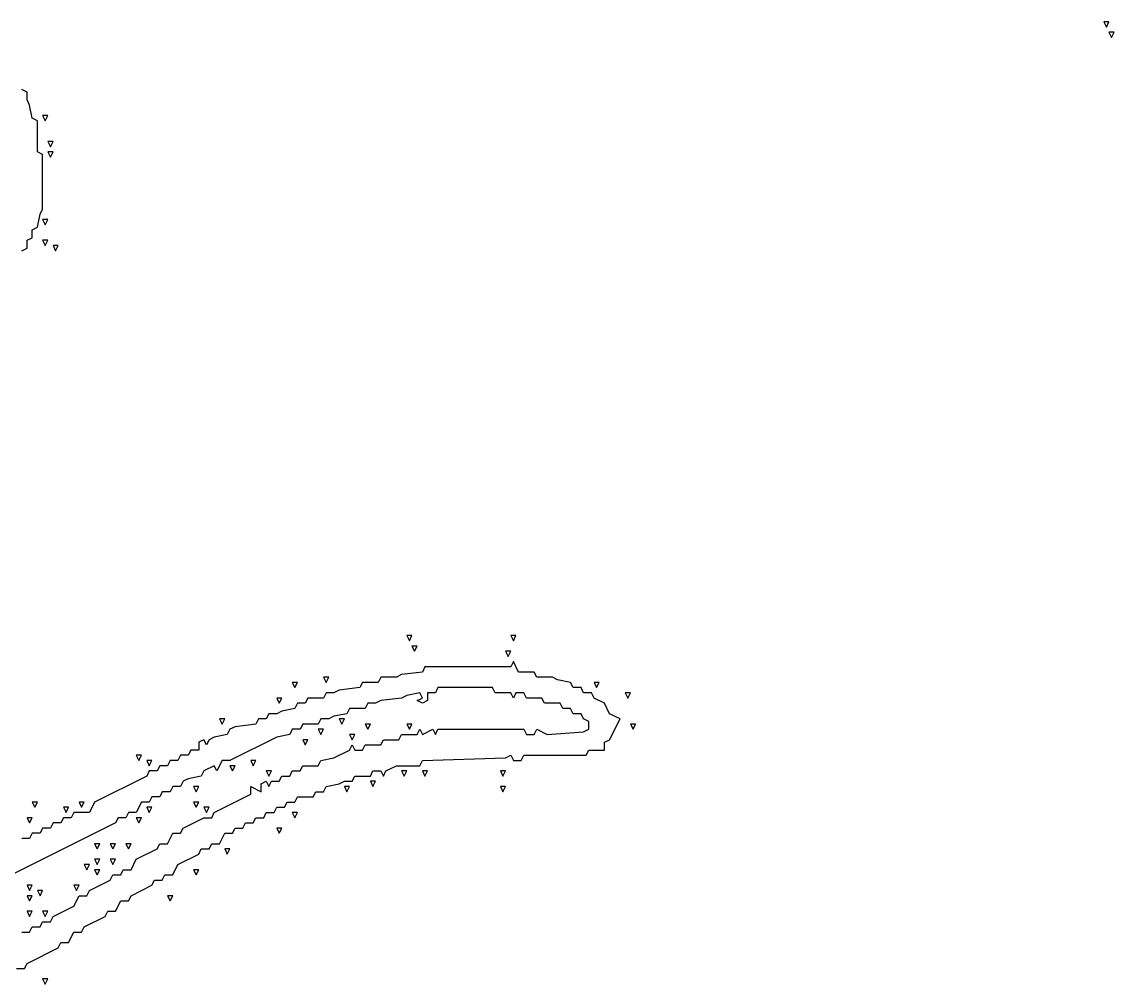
# Model space of a CAD drawing. Extents: x 11 to 152, y 0 to 170.
# Drawn here: x 104.99 to 143.5, y 28.43 to 62.35 of the extents above; entities that cross this region are included whole.
import ezdxf

# ---------------------------------------------------------------- set-up
doc = ezdxf.new("R2010")
doc.units = 0
doc.layers.add('Layer0', color=7, linetype='Continuous')

msp = doc.modelspace()

# ---------------------------------------------------------------- linework, layer by layer
at = {"layer": 'Layer0', "color": 5, "linetype": 'CONTINUOUS'}
for p, q in [((143.1338, 62.35167, 0.1), (143.2255, 62.16828, 0.1)), ((143.3172, 62.35167, 0.1), (143.1338, 62.35167, 0.1)), ((143.2255, 62.16828, 0.1), (143.3172, 62.35167, 0.1)), ((143.3172, 61.9849, 0.1), (143.4088, 61.80151, 0.1)), ((143.5005, 61.9849, 0.1), (143.3172, 61.9849, 0.1)), ((143.4088, 61.80151, 0.1), (143.5005, 61.9849, 0.1)), ((105.1726, 59.87594, 0.1), (104.9892, 59.96764, 0.1)), ((105.1726, 59.60086, 0.1), (105.1726, 59.87594, 0.1)), ((105.2643, 59.41748, 0.1), (105.1726, 59.60086, 0.1)), ((105.356, 58.95901, 0.1), (105.2643, 59.41748, 0.1)), ((105.5394, 58.86731, 0.1), (105.356, 58.95901, 0.1)), ((105.7228, 59.0507, 0.1), (105.8145, 58.86731, 0.1)), ((105.9061, 59.0507, 0.1), (105.7228, 59.0507, 0.1)), ((105.8145, 58.86731, 0.1), (105.9061, 59.0507, 0.1)), ((105.5394, 57.76699, 0.1), (105.5394, 58.86731, 0.1)), ((105.7228, 57.6753, 0.1), (105.5394, 57.76699, 0.1)), ((105.9061, 58.13376, 0.1), (105.9978, 57.95038, 0.1)), ((106.0895, 58.13376, 0.1), (105.9061, 58.13376, 0.1)), ((105.9061, 57.76699, 0.1), (105.9978, 57.5836, 0.1)), ((106.0895, 57.76699, 0.1), (105.9061, 57.76699, 0.1)), ((105.9978, 57.95038, 0.1), (106.0895, 58.13376, 0.1)), ((105.9978, 57.5836, 0.1), (106.0895, 57.76699, 0.1)), ((105.7228, 55.74973, 0.1), (105.7228, 57.6753, 0.1)), ((105.5394, 55.10787, 0.1), (105.6311, 55.56634, 0.1)), ((105.6311, 55.56634, 0.1), (105.7228, 55.74973, 0.1)), ((105.356, 55.01618, 0.1), (105.5394, 55.10787, 0.1)), ((105.7228, 55.38296, 0.1), (105.8145, 55.19957, 0.1)), ((105.9061, 55.38296, 0.1), (105.7228, 55.38296, 0.1)), ((105.8145, 55.19957, 0.1), (105.9061, 55.38296, 0.1)), ((105.1726, 54.64941, 0.1), (105.356, 54.7411, 0.1)), ((105.356, 54.7411, 0.1), (105.356, 55.01618, 0.1)), ((104.9892, 54.28263, 0.1), (105.1726, 54.37433, 0.1)), ((105.1726, 54.37433, 0.1), (105.1726, 54.64941, 0.1)), ((105.7228, 54.64941, 0.1), (105.8145, 54.46602, 0.1)), ((105.9061, 54.64941, 0.1), (105.7228, 54.64941, 0.1)), ((105.8145, 54.46602, 0.1), (105.9061, 54.64941, 0.1)), ((106.0895, 54.46602, 0.1), (106.1812, 54.28263, 0.1)), ((106.2729, 54.46602, 0.1), (106.0895, 54.46602, 0.1)), ((106.1812, 54.28263, 0.1), (106.2729, 54.46602, 0.1)), ((118.5599, 40.71197, 0.1), (118.6516, 40.52859, 0.1)), ((118.7433, 40.71197, 0.1), (118.5599, 40.71197, 0.1)), ((118.6516, 40.52859, 0.1), (118.7433, 40.71197, 0.1)), ((122.2276, 40.71197, 0.1), (122.3193, 40.52859, 0.1)), ((122.411, 40.71197, 0.1), (122.2276, 40.71197, 0.1)), ((122.3193, 40.52859, 0.1), (122.411, 40.71197, 0.1)), ((118.7433, 40.3452, 0.1), (118.835, 40.16181, 0.1)), ((118.9266, 40.3452, 0.1), (118.7433, 40.3452, 0.1)), ((118.835, 40.16181, 0.1), (118.9266, 40.3452, 0.1)), ((122.0442, 40.16181, 0.1), (122.1359, 39.97843, 0.1)), ((122.2276, 40.16181, 0.1), (122.0442, 40.16181, 0.1)), ((122.1359, 39.97843, 0.1), (122.2276, 40.16181, 0.1)), ((122.3193, 39.79504, 0.1), (122.2276, 39.61165, 0.1)), ((122.5027, 39.42826, 0.1), (122.3193, 39.79504, 0.1)), ((118.3765, 39.33657, 0.1), (118.1931, 39.24488, 0.1)), ((119.11, 39.42826, 0.1), (118.3765, 39.33657, 0.1)), ((119.2017, 39.61165, 0.1), (119.11, 39.42826, 0.1)), ((122.2276, 39.61165, 0.1), (119.2017, 39.61165, 0.1)), ((123.0529, 39.42826, 0.1), (122.5027, 39.42826, 0.1)), ((123.1446, 39.24488, 0.1), (123.0529, 39.42826, 0.1)), ((114.5254, 39.06149, 0.1), (114.617, 38.8781, 0.1)), ((114.7087, 39.06149, 0.1), (114.5254, 39.06149, 0.1)), ((114.617, 38.8781, 0.1), (114.7087, 39.06149, 0.1)), ((115.6257, 39.24488, 0.1), (115.7174, 39.06149, 0.1)), ((115.8091, 39.24488, 0.1), (115.6257, 39.24488, 0.1)), ((115.7174, 39.06149, 0.1), (115.8091, 39.24488, 0.1)), ((117.0011, 39.06149, 0.1), (116.9094, 38.8781, 0.1)), ((117.5512, 39.06149, 0.1), (117.0011, 39.06149, 0.1)), ((117.6429, 39.24488, 0.1), (117.5512, 39.06149, 0.1)), ((118.1931, 39.24488, 0.1), (117.6429, 39.24488, 0.1)), ((123.6947, 39.24488, 0.1), (123.1446, 39.24488, 0.1)), ((123.8781, 39.15318, 0.1), (123.6947, 39.24488, 0.1)), ((124.3366, 39.06149, 0.1), (123.8781, 39.15318, 0.1)), ((124.4283, 38.8781, 0.1), (124.3366, 39.06149, 0.1)), ((125.1618, 39.06149, 0.1), (125.2535, 38.8781, 0.1)), ((125.3452, 39.06149, 0.1), (125.1618, 39.06149, 0.1)), ((125.2535, 38.8781, 0.1), (125.3452, 39.06149, 0.1)), ((113.9752, 38.51133, 0.1), (114.0669, 38.32794, 0.1)), ((114.1586, 38.51133, 0.1), (113.9752, 38.51133, 0.1)), ((114.0669, 38.32794, 0.1), (114.1586, 38.51133, 0.1)), ((115.0755, 38.51133, 0.1), (114.9838, 38.32794, 0.1)), ((115.6257, 38.51133, 0.1), (115.0755, 38.51133, 0.1)), ((115.7174, 38.69471, 0.1), (115.6257, 38.51133, 0.1)), ((115.9924, 38.69471, 0.1), (115.7174, 38.69471, 0.1)), ((116.1758, 38.78641, 0.1), (115.9924, 38.69471, 0.1)), ((116.9094, 38.8781, 0.1), (116.1758, 38.78641, 0.1)), ((118.3765, 38.51133, 0.1), (117.6429, 38.41963, 0.1)), ((118.5599, 38.60302, 0.1), (118.3765, 38.51133, 0.1)), ((119.0183, 38.69471, 0.1), (118.5599, 38.60302, 0.1)), ((118.9266, 38.41963, 0.1), (119.11, 38.51133, 0.1)), ((119.11, 38.51133, 0.1), (119.0183, 38.69471, 0.1)), ((119.5685, 38.69471, 0.1), (119.2934, 38.69471, 0.1)), ((119.2934, 38.69471, 0.1), (119.2934, 38.41963, 0.1)), ((119.6602, 38.8781, 0.1), (119.5685, 38.69471, 0.1)), ((121.5858, 38.8781, 0.1), (119.6602, 38.8781, 0.1)), ((121.6775, 38.69471, 0.1), (121.5858, 38.8781, 0.1)), ((122.2276, 38.69471, 0.1), (121.6775, 38.69471, 0.1)), ((122.3193, 38.51133, 0.1), (122.2276, 38.69471, 0.1)), ((122.411, 38.69471, 0.1), (122.3193, 38.51133, 0.1)), ((122.6861, 38.69471, 0.1), (122.411, 38.69471, 0.1)), ((122.7778, 38.51133, 0.1), (122.6861, 38.69471, 0.1)), ((123.3279, 38.51133, 0.1), (122.7778, 38.51133, 0.1)), ((123.4196, 38.32794, 0.1), (123.3279, 38.51133, 0.1)), ((124.7033, 38.8781, 0.1), (124.4283, 38.8781, 0.1)), ((124.795, 38.69471, 0.1), (124.7033, 38.8781, 0.1)), ((125.0701, 38.69471, 0.1), (124.795, 38.69471, 0.1)), ((125.1618, 38.51133, 0.1), (125.0701, 38.69471, 0.1)), ((125.5286, 38.32794, 0.1), (125.1618, 38.51133, 0.1)), ((126.2621, 38.69471, 0.1), (126.3538, 38.51133, 0.1)), ((126.4455, 38.69471, 0.1), (126.2621, 38.69471, 0.1)), ((126.3538, 38.51133, 0.1), (126.4455, 38.69471, 0.1)), ((114.617, 38.14455, 0.1), (114.1586, 38.05286, 0.1)), ((114.7087, 38.32794, 0.1), (114.617, 38.14455, 0.1)), ((114.9838, 38.32794, 0.1), (114.7087, 38.32794, 0.1)), ((116.5426, 38.14455, 0.1), (116.4509, 37.96117, 0.1)), ((117.0928, 38.14455, 0.1), (116.5426, 38.14455, 0.1)), ((117.1845, 38.32794, 0.1), (117.0928, 38.14455, 0.1)), ((117.4595, 38.32794, 0.1), (117.1845, 38.32794, 0.1)), ((117.6429, 38.41963, 0.1), (117.4595, 38.32794, 0.1)), ((119.11, 38.32794, 0.1), (118.9266, 38.41963, 0.1)), ((119.2934, 38.41963, 0.1), (119.11, 38.32794, 0.1)), ((123.9698, 38.32794, 0.1), (123.4196, 38.32794, 0.1)), ((124.0615, 38.14455, 0.1), (123.9698, 38.32794, 0.1)), ((124.3366, 38.14455, 0.1), (124.0615, 38.14455, 0.1)), ((124.4283, 37.96117, 0.1), (124.3366, 38.14455, 0.1)), ((125.712, 37.96117, 0.1), (125.5286, 38.32794, 0.1)), ((111.9579, 37.77778, 0.1), (112.0496, 37.59439, 0.1)), ((112.1413, 37.77778, 0.1), (111.9579, 37.77778, 0.1)), ((112.0496, 37.59439, 0.1), (112.1413, 37.77778, 0.1)), ((113.3333, 37.77778, 0.1), (113.2416, 37.59439, 0.1)), ((113.6084, 37.77778, 0.1), (113.3333, 37.77778, 0.1)), ((113.7001, 37.96117, 0.1), (113.6084, 37.77778, 0.1)), ((113.9752, 37.96117, 0.1), (113.7001, 37.96117, 0.1)), ((114.1586, 38.05286, 0.1), (113.9752, 37.96117, 0.1)), ((115.534, 37.77778, 0.1), (115.4423, 37.59439, 0.1)), ((115.8091, 37.77778, 0.1), (115.534, 37.77778, 0.1)), ((115.9924, 37.86947, 0.1), (115.8091, 37.77778, 0.1)), ((116.4509, 37.96117, 0.1), (115.9924, 37.86947, 0.1)), ((116.1758, 37.77778, 0.1), (116.2675, 37.59439, 0.1)), ((116.3592, 37.77778, 0.1), (116.1758, 37.77778, 0.1)), ((116.2675, 37.59439, 0.1), (116.3592, 37.77778, 0.1)), ((124.7033, 37.96117, 0.1), (124.4283, 37.96117, 0.1)), ((124.795, 37.77778, 0.1), (124.7033, 37.96117, 0.1)), ((124.9784, 37.68608, 0.1), (124.795, 37.77778, 0.1)), ((126.0787, 37.77778, 0.1), (125.712, 37.96117, 0.1)), ((125.712, 37.04423, 0.1), (126.0787, 37.77778, 0.1)), ((112.3247, 37.411, 0.1), (112.233, 37.22762, 0.1)), ((112.5081, 37.5027, 0.1), (112.3247, 37.411, 0.1)), ((113.2416, 37.59439, 0.1), (112.5081, 37.5027, 0.1)), ((114.5254, 37.411, 0.1), (114.4337, 37.22762, 0.1)), ((114.8004, 37.411, 0.1), (114.5254, 37.411, 0.1)), ((114.8921, 37.59439, 0.1), (114.8004, 37.411, 0.1)), ((115.4423, 37.59439, 0.1), (114.8921, 37.59439, 0.1)), ((115.4423, 37.411, 0.1), (115.534, 37.22762, 0.1)), ((115.6257, 37.411, 0.1), (115.4423, 37.411, 0.1)), ((115.534, 37.22762, 0.1), (115.6257, 37.411, 0.1)), ((117.0928, 37.59439, 0.1), (117.1845, 37.411, 0.1)), ((117.2762, 37.59439, 0.1), (117.0928, 37.59439, 0.1)), ((117.1845, 37.411, 0.1), (117.2762, 37.59439, 0.1)), ((118.5599, 37.59439, 0.1), (118.6516, 37.411, 0.1)), ((118.7433, 37.59439, 0.1), (118.5599, 37.59439, 0.1)), ((118.6516, 37.411, 0.1), (118.7433, 37.59439, 0.1)), ((118.9266, 37.22762, 0.1), (119.0183, 37.411, 0.1)), ((119.0183, 37.411, 0.1), (119.11, 37.22762, 0.1)), ((119.11, 37.22762, 0.1), (119.4768, 37.411, 0.1)), ((119.4768, 37.411, 0.1), (119.5685, 37.22762, 0.1)), ((119.5685, 37.22762, 0.1), (119.6602, 37.411, 0.1)), ((119.6602, 37.411, 0.1), (122.6861, 37.411, 0.1)), ((122.6861, 37.411, 0.1), (122.7778, 37.22762, 0.1)), ((123.0529, 37.22762, 0.1), (123.1446, 37.411, 0.1)), ((123.1446, 37.411, 0.1), (123.5113, 37.22762, 0.1)), ((124.795, 37.31931, 0.1), (124.9784, 37.411, 0.1)), ((124.9784, 37.411, 0.1), (124.9784, 37.68608, 0.1)), ((126.4455, 37.59439, 0.1), (126.5372, 37.411, 0.1)), ((126.6289, 37.59439, 0.1), (126.4455, 37.59439, 0.1)), ((126.5372, 37.411, 0.1), (126.6289, 37.59439, 0.1)), ((111.4078, 37.04423, 0.1), (111.2244, 36.95254, 0.1)), ((111.4995, 36.86084, 0.1), (111.4078, 37.04423, 0.1)), ((111.5912, 37.04423, 0.1), (111.4995, 36.86084, 0.1)), ((111.7745, 37.13592, 0.1), (111.5912, 37.04423, 0.1)), ((112.233, 37.22762, 0.1), (111.7745, 37.13592, 0.1)), ((113.9752, 37.13592, 0.1), (112.3247, 36.31068, 0.1)), ((114.4337, 37.22762, 0.1), (113.9752, 37.13592, 0.1)), ((114.8921, 37.04423, 0.1), (114.9838, 36.86084, 0.1)), ((115.0755, 37.04423, 0.1), (114.8921, 37.04423, 0.1)), ((114.9838, 36.86084, 0.1), (115.0755, 37.04423, 0.1)), ((116.5426, 37.22762, 0.1), (116.6343, 37.04423, 0.1)), ((116.726, 37.22762, 0.1), (116.5426, 37.22762, 0.1)), ((116.6343, 37.04423, 0.1), (116.726, 37.22762, 0.1)), ((117.6429, 36.86084, 0.1), (117.7346, 37.04423, 0.1)), ((117.7346, 37.04423, 0.1), (118.2848, 37.04423, 0.1)), ((118.2848, 37.04423, 0.1), (118.3765, 37.22762, 0.1)), ((118.3765, 37.22762, 0.1), (118.9266, 37.22762, 0.1)), ((122.7778, 37.22762, 0.1), (123.0529, 37.22762, 0.1)), ((123.5113, 37.22762, 0.1), (124.795, 37.31931, 0.1)), ((125.5286, 36.95254, 0.1), (125.712, 37.04423, 0.1)), ((110.9493, 36.67745, 0.1), (110.8576, 36.49407, 0.1)), ((111.2244, 36.67745, 0.1), (110.9493, 36.67745, 0.1)), ((111.2244, 36.95254, 0.1), (111.2244, 36.67745, 0.1)), ((115.9924, 36.40237, 0.1), (116.5426, 36.67745, 0.1)), ((116.5426, 36.67745, 0.1), (116.6343, 36.86084, 0.1)), ((116.6343, 36.86084, 0.1), (116.726, 36.67745, 0.1)), ((116.726, 36.67745, 0.1), (117.0011, 36.67745, 0.1)), ((117.0011, 36.67745, 0.1), (117.0928, 36.86084, 0.1)), ((117.0928, 36.86084, 0.1), (117.6429, 36.86084, 0.1)), ((124.8867, 36.49407, 0.1), (124.9784, 36.67745, 0.1)), ((124.9784, 36.67745, 0.1), (125.5286, 36.67745, 0.1)), ((125.5286, 36.67745, 0.1), (125.5286, 36.95254, 0.1)), ((109.0237, 36.49407, 0.1), (109.1154, 36.31068, 0.1)), ((109.2071, 36.49407, 0.1), (109.0237, 36.49407, 0.1)), ((109.1154, 36.31068, 0.1), (109.2071, 36.49407, 0.1)), ((109.3905, 36.31068, 0.1), (109.4822, 36.12729, 0.1)), ((109.5739, 36.31068, 0.1), (109.3905, 36.31068, 0.1)), ((109.4822, 36.12729, 0.1), (109.5739, 36.31068, 0.1)), ((110.2157, 36.31068, 0.1), (110.1241, 36.12729, 0.1)), ((110.4908, 36.31068, 0.1), (110.2157, 36.31068, 0.1)), ((110.5825, 36.49407, 0.1), (110.4908, 36.31068, 0.1)), ((110.8576, 36.49407, 0.1), (110.5825, 36.49407, 0.1)), ((112.0496, 36.31068, 0.1), (111.8662, 35.94391, 0.1)), ((112.3247, 36.31068, 0.1), (112.0496, 36.31068, 0.1)), ((113.0583, 36.31068, 0.1), (113.1499, 36.12729, 0.1)), ((113.2416, 36.31068, 0.1), (113.0583, 36.31068, 0.1)), ((113.1499, 36.12729, 0.1), (113.2416, 36.31068, 0.1)), ((115.4423, 36.12729, 0.1), (115.534, 36.31068, 0.1)), ((115.534, 36.31068, 0.1), (115.9924, 36.40237, 0.1)), ((119.0183, 36.12729, 0.1), (119.11, 36.31068, 0.1)), ((119.11, 36.31068, 0.1), (122.0442, 36.40237, 0.1)), ((122.0442, 36.40237, 0.1), (122.2276, 36.49407, 0.1)), ((122.2276, 36.49407, 0.1), (122.3193, 36.31068, 0.1)), ((122.3193, 36.31068, 0.1), (122.5944, 36.31068, 0.1)), ((122.5944, 36.31068, 0.1), (122.6861, 36.49407, 0.1)), ((122.6861, 36.49407, 0.1), (124.8867, 36.49407, 0.1)), ((109.4822, 35.94391, 0.1), (109.3905, 35.76052, 0.1)), ((109.7573, 35.94391, 0.1), (109.4822, 35.94391, 0.1)), ((109.849, 36.12729, 0.1), (109.7573, 35.94391, 0.1)), ((110.1241, 36.12729, 0.1), (109.849, 36.12729, 0.1)), ((111.4078, 35.94391, 0.1), (111.3161, 35.76052, 0.1)), ((111.7745, 36.12729, 0.1), (111.4078, 35.94391, 0.1)), ((111.8662, 35.94391, 0.1), (111.7745, 36.12729, 0.1)), ((112.3247, 36.12729, 0.1), (112.4164, 35.94391, 0.1)), ((112.5081, 36.12729, 0.1), (112.3247, 36.12729, 0.1)), ((112.4164, 35.94391, 0.1), (112.5081, 36.12729, 0.1)), ((113.6084, 35.94391, 0.1), (113.7001, 35.76052, 0.1)), ((113.7918, 35.94391, 0.1), (113.6084, 35.94391, 0.1)), ((113.7001, 35.76052, 0.1), (113.7918, 35.94391, 0.1)), ((114.4337, 35.76052, 0.1), (114.5254, 35.94391, 0.1)), ((114.5254, 35.94391, 0.1), (114.8004, 35.94391, 0.1)), ((114.8004, 35.94391, 0.1), (114.8921, 36.12729, 0.1)), ((114.8921, 36.12729, 0.1), (115.4423, 36.12729, 0.1)), ((117.2762, 35.76052, 0.1), (117.3679, 35.94391, 0.1)), ((117.3679, 35.94391, 0.1), (117.6429, 35.94391, 0.1)), ((117.6429, 35.94391, 0.1), (117.7346, 35.76052, 0.1)), ((117.7346, 35.76052, 0.1), (117.8263, 35.94391, 0.1)), ((117.8263, 35.94391, 0.1), (118.1931, 36.12729, 0.1)), ((118.1931, 36.12729, 0.1), (119.0183, 36.12729, 0.1)), ((118.3765, 35.94391, 0.1), (118.4682, 35.76052, 0.1)), ((118.5599, 35.94391, 0.1), (118.3765, 35.94391, 0.1)), ((118.4682, 35.76052, 0.1), (118.5599, 35.94391, 0.1)), ((119.11, 35.94391, 0.1), (119.2017, 35.76052, 0.1)), ((119.2934, 35.94391, 0.1), (119.11, 35.94391, 0.1)), ((119.2017, 35.76052, 0.1), (119.2934, 35.94391, 0.1)), ((121.8608, 35.94391, 0.1), (121.9525, 35.76052, 0.1)), ((122.0442, 35.94391, 0.1), (121.8608, 35.94391, 0.1)), ((121.9525, 35.76052, 0.1), (122.0442, 35.94391, 0.1)), ((109.3905, 35.76052, 0.1), (107.5566, 34.84358, 0.1)), ((110.6742, 35.57713, 0.1), (110.5825, 35.39374, 0.1)), ((110.8576, 35.66882, 0.1), (110.6742, 35.57713, 0.1)), ((111.3161, 35.76052, 0.1), (110.8576, 35.66882, 0.1)), ((113.425, 35.48544, 0.1), (113.6084, 35.57713, 0.1)), ((113.425, 35.21036, 0.1), (113.425, 35.48544, 0.1)), ((113.6084, 35.57713, 0.1), (113.7001, 35.39374, 0.1)), ((113.7001, 35.39374, 0.1), (113.7918, 35.57713, 0.1)), ((113.7918, 35.57713, 0.1), (114.0669, 35.57713, 0.1)), ((114.0669, 35.57713, 0.1), (114.1586, 35.76052, 0.1)), ((114.1586, 35.76052, 0.1), (114.4337, 35.76052, 0.1)), ((115.7174, 35.39374, 0.1), (116.1758, 35.48544, 0.1)), ((116.1758, 35.48544, 0.1), (116.3592, 35.57713, 0.1)), ((116.3592, 35.57713, 0.1), (116.6343, 35.57713, 0.1)), ((116.6343, 35.57713, 0.1), (116.726, 35.76052, 0.1)), ((116.726, 35.76052, 0.1), (117.2762, 35.76052, 0.1)), ((117.2762, 35.57713, 0.1), (117.3679, 35.39374, 0.1)), ((117.4595, 35.57713, 0.1), (117.2762, 35.57713, 0.1)), ((117.3679, 35.39374, 0.1), (117.4595, 35.57713, 0.1)), ((109.9407, 35.21036, 0.1), (109.849, 35.02697, 0.1)), ((110.2157, 35.21036, 0.1), (109.9407, 35.21036, 0.1)), ((110.3074, 35.39374, 0.1), (110.2157, 35.21036, 0.1)), ((110.5825, 35.39374, 0.1), (110.3074, 35.39374, 0.1)), ((111.041, 35.39374, 0.1), (111.1327, 35.21036, 0.1)), ((111.2244, 35.39374, 0.1), (111.041, 35.39374, 0.1)), ((111.1327, 35.21036, 0.1), (111.2244, 35.39374, 0.1)), ((111.7745, 34.47681, 0.1), (113.0583, 35.11866, 0.1)), ((113.0583, 35.11866, 0.1), (113.0583, 35.39374, 0.1)), ((113.0583, 35.39374, 0.1), (113.425, 35.21036, 0.1)), ((115.2589, 35.02697, 0.1), (115.3506, 35.21036, 0.1)), ((115.3506, 35.21036, 0.1), (115.6257, 35.21036, 0.1)), ((115.6257, 35.21036, 0.1), (115.7174, 35.39374, 0.1)), ((116.3592, 35.39374, 0.1), (116.4509, 35.21036, 0.1)), ((116.5426, 35.39374, 0.1), (116.3592, 35.39374, 0.1)), ((116.4509, 35.21036, 0.1), (116.5426, 35.39374, 0.1)), ((121.8608, 35.39374, 0.1), (121.9525, 35.21036, 0.1)), ((122.0442, 35.39374, 0.1), (121.8608, 35.39374, 0.1)), ((121.9525, 35.21036, 0.1), (122.0442, 35.39374, 0.1)), ((105.356, 34.84358, 0.1), (105.4477, 34.66019, 0.1)), ((105.5394, 34.84358, 0.1), (105.356, 34.84358, 0.1)), ((105.4477, 34.66019, 0.1), (105.5394, 34.84358, 0.1)), ((106.4563, 34.66019, 0.1), (106.548, 34.47681, 0.1)), ((106.6397, 34.66019, 0.1), (106.4563, 34.66019, 0.1)), ((106.548, 34.47681, 0.1), (106.6397, 34.66019, 0.1)), ((107.0065, 34.84358, 0.1), (107.0982, 34.66019, 0.1)), ((107.1899, 34.84358, 0.1), (107.0065, 34.84358, 0.1)), ((107.0982, 34.66019, 0.1), (107.1899, 34.84358, 0.1)), ((107.5566, 34.84358, 0.1), (107.3732, 34.47681, 0.1)), ((109.2071, 34.84358, 0.1), (109.0237, 34.47681, 0.1)), ((109.4822, 34.84358, 0.1), (109.2071, 34.84358, 0.1)), ((109.3905, 34.66019, 0.1), (109.4822, 34.47681, 0.1)), ((109.5739, 34.66019, 0.1), (109.3905, 34.66019, 0.1)), ((109.5739, 35.02697, 0.1), (109.4822, 34.84358, 0.1)), ((109.4822, 34.47681, 0.1), (109.5739, 34.66019, 0.1)), ((109.849, 35.02697, 0.1), (109.5739, 35.02697, 0.1)), ((111.041, 34.84358, 0.1), (111.1327, 34.66019, 0.1)), ((111.2244, 34.84358, 0.1), (111.041, 34.84358, 0.1)), ((111.1327, 34.66019, 0.1), (111.2244, 34.84358, 0.1)), ((111.4078, 34.66019, 0.1), (111.4995, 34.47681, 0.1)), ((111.5912, 34.66019, 0.1), (111.4078, 34.66019, 0.1)), ((111.4995, 34.47681, 0.1), (111.5912, 34.66019, 0.1)), ((113.8835, 34.47681, 0.1), (113.9752, 34.66019, 0.1)), ((113.9752, 34.66019, 0.1), (114.2503, 34.66019, 0.1)), ((114.2503, 34.66019, 0.1), (114.342, 34.84358, 0.1)), ((114.342, 34.84358, 0.1), (114.617, 34.84358, 0.1)), ((114.617, 34.84358, 0.1), (114.7087, 35.02697, 0.1)), ((114.7087, 35.02697, 0.1), (115.2589, 35.02697, 0.1)), ((105.1726, 34.29342, 0.1), (105.2643, 34.11003, 0.1)), ((105.356, 34.29342, 0.1), (105.1726, 34.29342, 0.1)), ((105.2643, 34.11003, 0.1), (105.356, 34.29342, 0.1)), ((106.4563, 34.29342, 0.1), (106.3646, 34.11003, 0.1)), ((106.7314, 34.29342, 0.1), (106.4563, 34.29342, 0.1)), ((106.8231, 34.47681, 0.1), (106.7314, 34.29342, 0.1)), ((107.3732, 34.47681, 0.1), (106.8231, 34.47681, 0.1)), ((108.3819, 34.29342, 0.1), (108.2902, 34.11003, 0.1)), ((108.657, 34.29342, 0.1), (108.3819, 34.29342, 0.1)), ((108.7487, 34.47681, 0.1), (108.657, 34.29342, 0.1)), ((109.0237, 34.47681, 0.1), (108.7487, 34.47681, 0.1)), ((109.0237, 34.29342, 0.1), (109.1154, 34.11003, 0.1)), ((109.2071, 34.29342, 0.1), (109.0237, 34.29342, 0.1)), ((109.1154, 34.11003, 0.1), (109.2071, 34.29342, 0.1)), ((110.6742, 33.92665, 0.1), (111.4078, 34.29342, 0.1)), ((111.4078, 34.29342, 0.1), (111.6828, 34.29342, 0.1)), ((111.6828, 34.29342, 0.1), (111.7745, 34.47681, 0.1)), ((113.1499, 34.11003, 0.1), (113.2416, 34.29342, 0.1)), ((113.2416, 34.29342, 0.1), (113.5167, 34.29342, 0.1)), ((113.5167, 34.29342, 0.1), (113.6084, 34.47681, 0.1)), ((113.6084, 34.47681, 0.1), (113.8835, 34.47681, 0.1)), ((114.5254, 34.47681, 0.1), (114.617, 34.29342, 0.1)), ((114.7087, 34.47681, 0.1), (114.5254, 34.47681, 0.1)), ((114.617, 34.29342, 0.1), (114.7087, 34.47681, 0.1)), ((108.2902, 34.11003, 0.1), (104.6224, 32.27616, 0.1)), ((105.7228, 33.92665, 0.1), (105.6311, 33.74326, 0.1)), ((105.9978, 33.92665, 0.1), (105.7228, 33.92665, 0.1)), ((106.0895, 34.11003, 0.1), (105.9978, 33.92665, 0.1)), ((106.3646, 34.11003, 0.1), (106.0895, 34.11003, 0.1)), ((110.5825, 33.74326, 0.1), (110.6742, 33.92665, 0.1)), ((112.4164, 33.74326, 0.1), (112.5081, 33.92665, 0.1)), ((112.5081, 33.92665, 0.1), (112.7832, 33.92665, 0.1)), ((112.7832, 33.92665, 0.1), (112.8749, 34.11003, 0.1)), ((112.8749, 34.11003, 0.1), (113.1499, 34.11003, 0.1)), ((113.9752, 33.92665, 0.1), (114.0669, 33.74326, 0.1)), ((114.1586, 33.92665, 0.1), (113.9752, 33.92665, 0.1)), ((114.0669, 33.74326, 0.1), (114.1586, 33.92665, 0.1)), ((105.2643, 33.55987, 0.1), (104.9892, 33.55987, 0.1)), ((105.356, 33.74326, 0.1), (105.2643, 33.55987, 0.1)), ((105.6311, 33.74326, 0.1), (105.356, 33.74326, 0.1)), ((110.1241, 33.37648, 0.1), (110.3074, 33.74326, 0.1)), ((110.3074, 33.74326, 0.1), (110.5825, 33.74326, 0.1)), ((111.9579, 33.37648, 0.1), (112.1413, 33.74326, 0.1)), ((112.1413, 33.74326, 0.1), (112.4164, 33.74326, 0.1)), ((107.5566, 33.37648, 0.1), (107.6483, 33.1931, 0.1)), ((107.74, 33.37648, 0.1), (107.5566, 33.37648, 0.1)), ((107.6483, 33.1931, 0.1), (107.74, 33.37648, 0.1)), ((108.1068, 33.37648, 0.1), (108.1985, 33.1931, 0.1)), ((108.2902, 33.37648, 0.1), (108.1068, 33.37648, 0.1)), ((108.1985, 33.1931, 0.1), (108.2902, 33.37648, 0.1)), ((108.657, 33.37648, 0.1), (108.7487, 33.1931, 0.1)), ((108.8403, 33.37648, 0.1), (108.657, 33.37648, 0.1)), ((108.7487, 33.1931, 0.1), (108.8403, 33.37648, 0.1)), ((109.0237, 32.82632, 0.1), (109.7573, 33.1931, 0.1)), ((109.7573, 33.1931, 0.1), (109.849, 33.37648, 0.1)), ((109.849, 33.37648, 0.1), (110.1241, 33.37648, 0.1)), ((111.2244, 33.00971, 0.1), (111.3161, 33.1931, 0.1)), ((111.3161, 33.1931, 0.1), (111.5912, 33.1931, 0.1)), ((111.5912, 33.1931, 0.1), (111.6828, 33.37648, 0.1)), ((111.6828, 33.37648, 0.1), (111.9579, 33.37648, 0.1)), ((112.1413, 33.1931, 0.1), (112.233, 33.00971, 0.1)), ((112.3247, 33.1931, 0.1), (112.1413, 33.1931, 0.1)), ((112.233, 33.00971, 0.1), (112.3247, 33.1931, 0.1)), ((107.5566, 32.82632, 0.1), (107.6483, 32.64293, 0.1)), ((107.74, 32.82632, 0.1), (107.5566, 32.82632, 0.1)), ((107.6483, 32.64293, 0.1), (107.74, 32.82632, 0.1)), ((108.1068, 32.82632, 0.1), (108.1985, 32.64293, 0.1)), ((108.2902, 32.82632, 0.1), (108.1068, 32.82632, 0.1)), ((108.1985, 32.64293, 0.1), (108.2902, 32.82632, 0.1)), ((108.8403, 32.45955, 0.1), (109.0237, 32.82632, 0.1)), ((110.4908, 32.64293, 0.1), (111.2244, 33.00971, 0.1)), ((107.1899, 32.64293, 0.1), (107.2816, 32.45955, 0.1)), ((107.3732, 32.64293, 0.1), (107.1899, 32.64293, 0.1)), ((107.2816, 32.45955, 0.1), (107.3732, 32.64293, 0.1)), ((107.5566, 32.45955, 0.1), (107.6483, 32.27616, 0.1)), ((107.74, 32.45955, 0.1), (107.5566, 32.45955, 0.1)), ((107.6483, 32.27616, 0.1), (107.74, 32.45955, 0.1)), ((108.4736, 32.27616, 0.1), (108.5653, 32.45955, 0.1)), ((108.5653, 32.45955, 0.1), (108.8403, 32.45955, 0.1)), ((110.3074, 32.27616, 0.1), (110.4908, 32.64293, 0.1)), ((111.041, 32.45955, 0.1), (111.1327, 32.27616, 0.1)), ((111.2244, 32.45955, 0.1), (111.041, 32.45955, 0.1)), ((111.1327, 32.27616, 0.1), (111.2244, 32.45955, 0.1)), ((107.3732, 31.726, 0.1), (108.1068, 32.09277, 0.1)), ((108.1068, 32.09277, 0.1), (108.1985, 32.27616, 0.1)), ((108.1985, 32.27616, 0.1), (108.4736, 32.27616, 0.1)), ((109.5739, 31.90939, 0.1), (109.6656, 32.09277, 0.1)), ((109.6656, 32.09277, 0.1), (109.9407, 32.09277, 0.1)), ((109.9407, 32.09277, 0.1), (110.0324, 32.27616, 0.1)), ((110.0324, 32.27616, 0.1), (110.3074, 32.27616, 0.1)), ((105.1726, 31.90939, 0.1), (105.2643, 31.726, 0.1)), ((105.356, 31.90939, 0.1), (105.1726, 31.90939, 0.1)), ((105.2643, 31.726, 0.1), (105.356, 31.90939, 0.1)), ((105.5394, 31.726, 0.1), (105.6311, 31.54261, 0.1)), ((105.7228, 31.726, 0.1), (105.5394, 31.726, 0.1)), ((105.6311, 31.54261, 0.1), (105.7228, 31.726, 0.1)), ((106.8231, 31.90939, 0.1), (106.9148, 31.726, 0.1)), ((107.0065, 31.90939, 0.1), (106.8231, 31.90939, 0.1)), ((106.9148, 31.726, 0.1), (107.0065, 31.90939, 0.1)), ((107.2816, 31.54261, 0.1), (107.3732, 31.726, 0.1)), ((108.8403, 31.54261, 0.1), (109.5739, 31.90939, 0.1)), ((105.1726, 31.54261, 0.1), (105.2643, 31.35922, 0.1)), ((105.356, 31.54261, 0.1), (105.1726, 31.54261, 0.1)), ((105.2643, 31.35922, 0.1), (105.356, 31.54261, 0.1)), ((106.8231, 31.17584, 0.1), (107.0065, 31.54261, 0.1)), ((107.0065, 31.54261, 0.1), (107.2816, 31.54261, 0.1)), ((108.2902, 30.99245, 0.1), (108.4736, 31.35922, 0.1)), ((108.4736, 31.35922, 0.1), (108.7487, 31.35922, 0.1)), ((108.7487, 31.35922, 0.1), (108.8403, 31.54261, 0.1)), ((110.1241, 31.54261, 0.1), (110.2157, 31.35922, 0.1)), ((110.3074, 31.54261, 0.1), (110.1241, 31.54261, 0.1)), ((110.2157, 31.35922, 0.1), (110.3074, 31.54261, 0.1)), ((105.1726, 30.99245, 0.1), (105.2643, 30.80906, 0.1)), ((105.356, 30.99245, 0.1), (105.1726, 30.99245, 0.1)), ((105.2643, 30.80906, 0.1), (105.356, 30.99245, 0.1)), ((105.7228, 30.99245, 0.1), (105.8145, 30.80906, 0.1)), ((105.9061, 30.99245, 0.1), (105.7228, 30.99245, 0.1)), ((105.8145, 30.80906, 0.1), (105.9061, 30.99245, 0.1)), ((105.9978, 30.62567, 0.1), (106.0895, 30.80906, 0.1)), ((106.0895, 30.80906, 0.1), (106.8231, 31.17584, 0.1)), ((107.1899, 30.44229, 0.1), (107.9234, 30.80906, 0.1)), ((107.9234, 30.80906, 0.1), (108.0151, 30.99245, 0.1)), ((108.0151, 30.99245, 0.1), (108.2902, 30.99245, 0.1)), ((105.2643, 30.2589, 0.1), (105.356, 30.44229, 0.1)), ((105.356, 30.44229, 0.1), (105.6311, 30.44229, 0.1)), ((105.6311, 30.44229, 0.1), (105.7228, 30.62567, 0.1)), ((105.7228, 30.62567, 0.1), (105.9978, 30.62567, 0.1)), ((107.0982, 30.2589, 0.1), (107.1899, 30.44229, 0.1)), ((104.9892, 30.2589, 0.1), (105.2643, 30.2589, 0.1)), ((106.6397, 29.89213, 0.1), (106.8231, 30.2589, 0.1)), ((106.8231, 30.2589, 0.1), (107.0982, 30.2589, 0.1)), ((105.1726, 29.15858, 0.1), (106.2729, 29.70874, 0.1)), ((106.2729, 29.70874, 0.1), (106.3646, 29.89213, 0.1)), ((106.3646, 29.89213, 0.1), (106.6397, 29.89213, 0.1)), ((104.8058, 28.97519, 0.1), (105.0809, 28.97519, 0.1)), ((105.0809, 28.97519, 0.1), (105.1726, 29.15858, 0.1)), ((105.7228, 28.60841, 0.1), (105.8145, 28.42503, 0.1)), ((105.9061, 28.60841, 0.1), (105.7228, 28.60841, 0.1)), ((105.8145, 28.42503, 0.1), (105.9061, 28.60841, 0.1))]:
    msp.add_line(p, q, dxfattribs=at)

doc.saveas('drawing.dxf')
